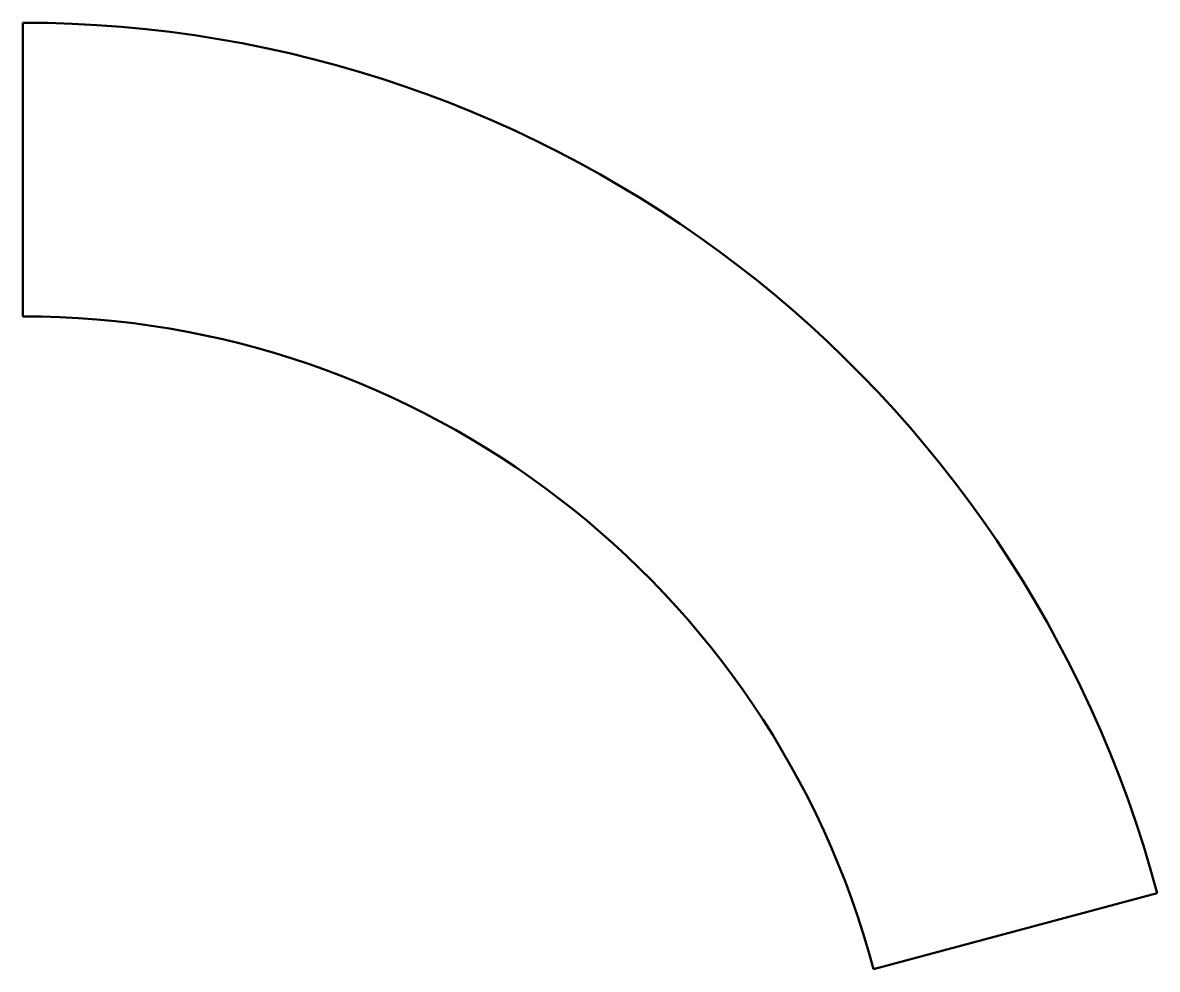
# Model space of a CAD drawing. Header units: millimetres. Extents: x 277.7 to 316.3, y 193.9 to 226.1.
import ezdxf

# ---------------------------------------------------------------- set-up
doc = ezdxf.new("R2010")
doc.units = ezdxf.units.MM
doc.layers.add('Visible (ISO)', color=7, linetype='Continuous', lineweight=50)

msp = doc.modelspace()

# ---------------------------------------------------------------- linework, layer by layer
at = {"layer": 'Visible (ISO)'}
for p, q in [((277.681, 216.118), (277.681, 226.118)), ((316.319, 196.47), (306.659, 193.882))]:
    msp.add_line(p, q, dxfattribs=at)
for radius in [40, 30]:
    msp.add_arc((277.681, 186.118), radius, 15, 90, dxfattribs=at)

doc.saveas('drawing.dxf')
